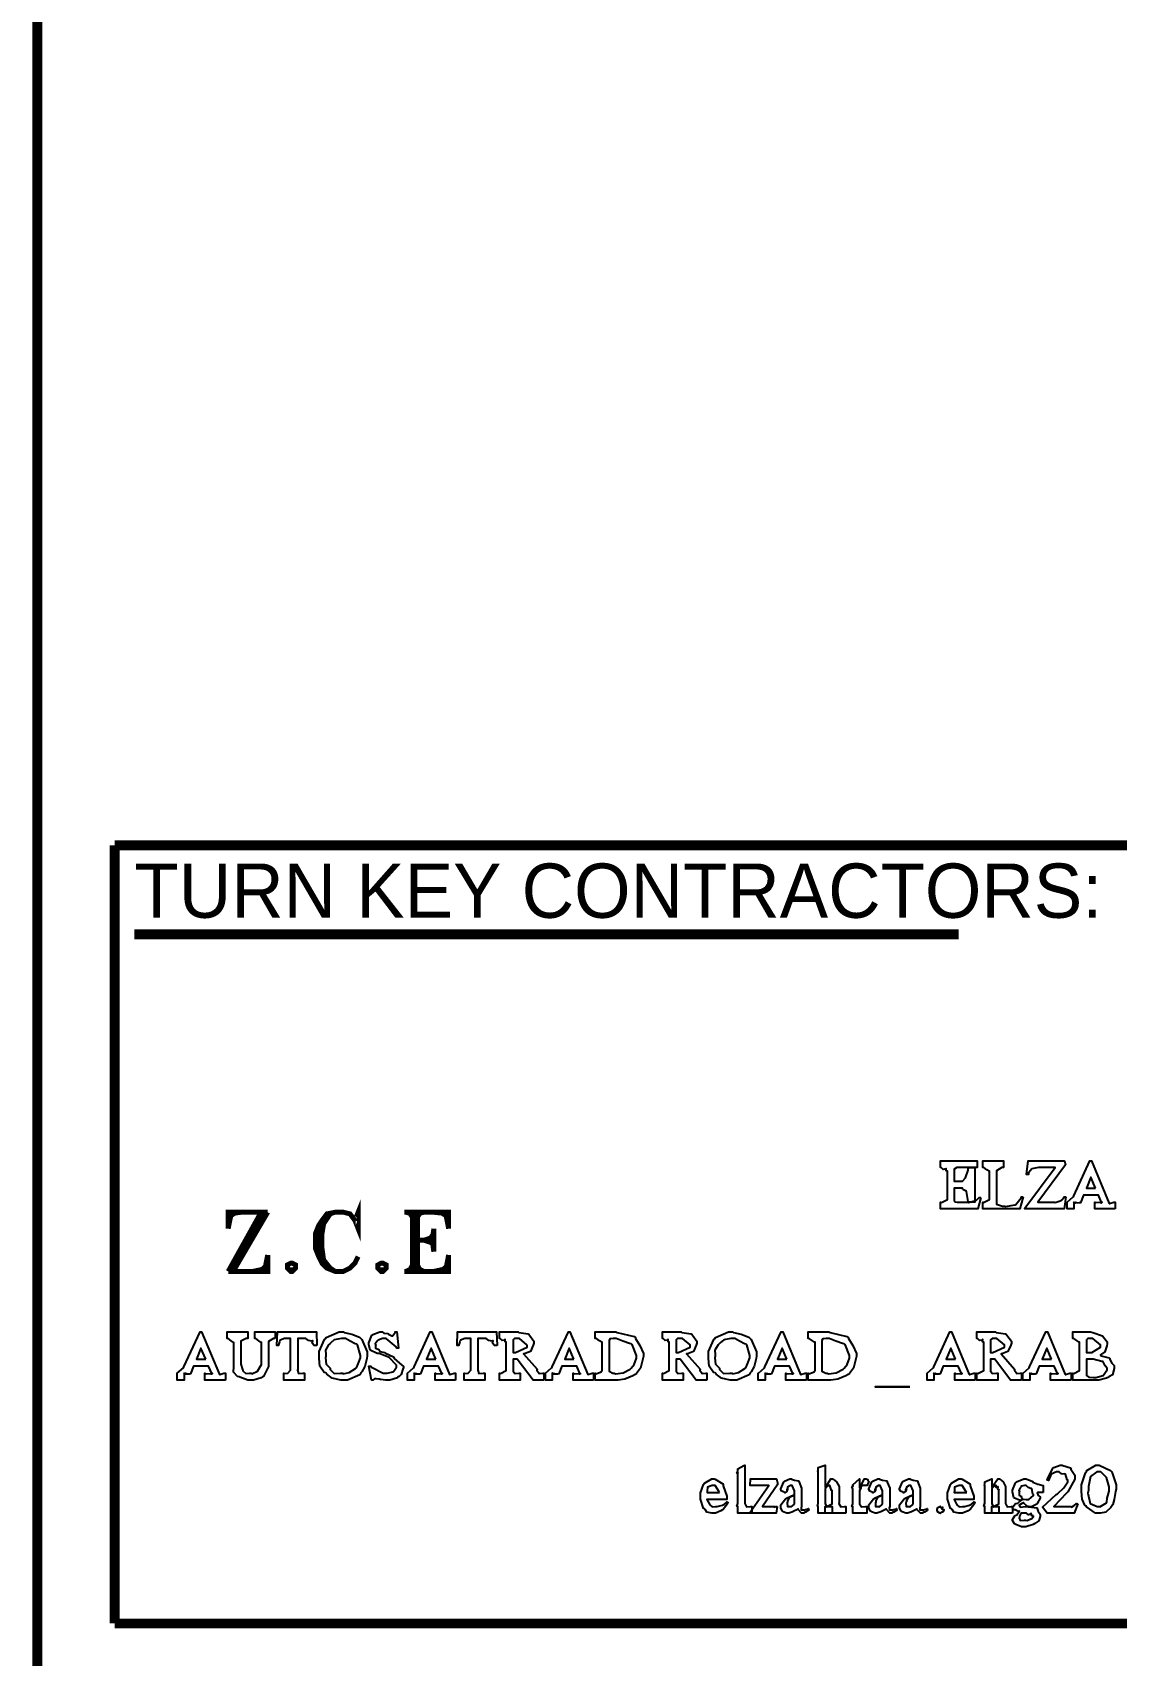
# Model space of a CAD drawing. Extents: x -2.4 to 13.4, y -16 to -5.
# Drawn here: x 11.102 to 12.2, y -14.866 to -13.222 of the extents above; entities that cross this region are included whole.
import ezdxf

# ---------------------------------------------------------------- set-up
doc = ezdxf.new("R2010")
doc.units = 0
doc.header["$MEASUREMENT"] = 0

msp = doc.modelspace()

# ---------------------------------------------------------------- linework, layer by layer
at = {"color": 0}
for points, const_width in [([(11.107, -15.96717), (11.107, -4.98382)], 0.01), ([(11.18535, -14.83387), (11.18535, -14.04551)], 0.01), ([(11.20531, -14.13551), (12.04032, -14.13551)], 0.01), ([(11.42867, -14.42549), (11.43199, -14.4172), (11.43199, -14.43386), (11.42867, -14.42549), (11.42368, -14.41883), (11.417, -14.4172), (11.40865, -14.4172), (11.40035, -14.41883), (11.39536, -14.42549), (11.392, -14.43049), (11.38868, -14.43884), (11.38868, -14.45381), (11.392, -14.46218), (11.39536, -14.46884), (11.40035, -14.47384), (11.40865, -14.47715), (11.417, -14.47715), (11.42368, -14.47384), (11.42867, -14.46884), (11.43199, -14.46218)], 0.005), ([(11.34035, -14.4172), (11.30031, -14.4172), (11.30031, -14.43386)], 0.005), ([(11.33367, -14.4172), (11.30031, -14.47715)], 0.005), ([(11.30367, -14.4172), (11.30031, -14.43386)], 0.005), ([(11.30535, -14.4172), (11.30031, -14.42549)], 0.005), ([(11.30867, -14.4172), (11.30031, -14.42219)], 0.005), ([(11.31366, -14.4172), (11.30031, -14.41883)], 0.005), ([(11.33699, -14.4172), (11.30367, -14.47715)], 0.005), ([(11.34035, -14.4172), (11.30535, -14.47715)], 0.005), ([(11.39699, -14.42549), (11.39536, -14.43049), (11.392, -14.43884), (11.392, -14.45381), (11.39536, -14.46218), (11.39699, -14.46884)], 0.005), ([(11.40865, -14.4172), (11.40367, -14.41883), (11.39699, -14.42887), (11.39536, -14.43884), (11.39536, -14.45381), (11.39699, -14.46548), (11.40367, -14.47384), (11.40865, -14.47715)], 0.005), ([(11.4787, -14.4172), (11.52367, -14.4172), (11.52367, -14.43386)], 0.005), ([(11.48032, -14.4172), (11.487, -14.41883)], 0.005), ([(11.48368, -14.4172), (11.487, -14.42219)], 0.005), ([(11.487, -14.4172), (11.487, -14.47715)], 0.005), ([(11.48868, -14.41883), (11.48868, -14.47384)], 0.005), ([(11.49199, -14.4172), (11.49199, -14.47715)], 0.005), ([(11.49535, -14.4172), (11.49199, -14.42219)], 0.005), ([(11.49865, -14.4172), (11.49199, -14.41883)], 0.005), ([(11.50864, -14.4172), (11.52367, -14.41883)], 0.005), ([(11.51532, -14.4172), (11.52367, -14.42219)], 0.005), ([(11.51868, -14.4172), (11.52367, -14.42549)], 0.005), ([(11.52036, -14.4172), (11.52367, -14.43386)], 0.005), ([(11.50864, -14.44216), (11.49865, -14.44552), (11.50864, -14.44883)], 0.005), ([(11.50864, -14.43884), (11.50365, -14.44552), (11.50864, -14.45051)], 0.005), ([(11.50864, -14.43386), (11.50702, -14.44552), (11.50864, -14.45719)], 0.005), ([(11.50864, -14.43386), (11.50864, -14.45719)], 0.005), ([(11.49199, -14.44552), (11.50864, -14.44552)], 0.005), ([(11.30031, -14.47715), (11.34035, -14.47715), (11.34035, -14.46049)], 0.005), ([(11.32532, -14.47715), (11.34035, -14.47384)], 0.005), ([(11.33199, -14.47715), (11.34035, -14.47054)], 0.005), ([(11.33367, -14.47715), (11.34035, -14.46884)], 0.005), ([(11.33699, -14.47715), (11.34035, -14.46049)], 0.005), ([(11.4787, -14.47715), (11.52367, -14.47715), (11.52367, -14.46049)], 0.005), ([(11.487, -14.47384), (11.48032, -14.47715)], 0.005), ([(11.487, -14.47054), (11.48368, -14.47715)], 0.005), ([(11.49199, -14.47054), (11.49535, -14.47715)], 0.005), ([(11.49199, -14.47384), (11.49865, -14.47715)], 0.005), ([(11.50864, -14.47715), (11.52367, -14.47384)], 0.005), ([(11.51532, -14.47715), (11.52367, -14.47054)], 0.005), ([(11.51868, -14.47715), (11.52367, -14.46884)], 0.005), ([(11.52036, -14.47715), (11.52367, -14.46049)], 0.005), ([(13.30367, -14.83387), (11.18535, -14.83387)], 0.01)]:
    msp.add_lwpolyline(points, dxfattribs=dict(at, const_width=const_width))
for points, const_width in [([(13.30367, -14.04551), (11.18535, -14.04551), (13.30367, -14.04551), (11.18535, -14.04551), (13.30367, -14.04551)], 0.01), ([(11.36368, -14.46884), (11.36031, -14.47054), (11.36031, -14.47384), (11.36368, -14.47715), (11.36536, -14.47715), (11.36867, -14.47384), (11.36867, -14.47054), (11.36536, -14.46884), (11.36368, -14.46884)], 0.005), ([(11.36368, -14.47054), (11.36368, -14.47384), (11.36536, -14.47384), (11.36536, -14.47054), (11.36368, -14.47054)], 0.005), ([(11.45531, -14.46884), (11.452, -14.47054), (11.452, -14.47384), (11.45531, -14.47715), (11.45699, -14.47715), (11.46036, -14.47384), (11.46036, -14.47054), (11.45699, -14.46884), (11.45531, -14.46884)], 0.005), ([(11.45531, -14.47054), (11.45531, -14.47384), (11.45699, -14.47384), (11.45699, -14.47054), (11.45531, -14.47054)], 0.005)]:
    msp.add_lwpolyline(points, close=True, dxfattribs=dict(at, const_width=const_width))
for points in [[(12.063, -14.40212), (12.05975, -14.41384), (12.02199, -14.41384), (12.02199, -14.4069), (12.02296, -14.40738), (12.02893, -14.40423), (12.02893, -14.4032), (12.02893, -14.37543), (12.02877, -14.37554), (12.02768, -14.3752), (12.02785, -14.37293), (12.02763, -14.37281), (12.02725, -14.37331), (12.0247, -14.3738), (12.02264, -14.37195), (12.02199, -14.37195), (12.02199, -14.36501), (12.0591, -14.36501), (12.0591, -14.37195), (12.05779, -14.37195), (12.05703, -14.37195), (12.05529, -14.37195), (12.05475, -14.37195), (12.05406, -14.37195), (12.05079, -14.37195), (12.04977, -14.37195), (12.03957, -14.37195), (12.03864, -14.37195), (12.03588, -14.37358), (12.03588, -14.37412), (12.03588, -14.38584), (12.04413, -14.38584), (12.04439, -14.38584), (12.04743, -14.38237), (12.04999, -14.37455), (12.04999, -14.37195), (12.05693, -14.37195), (12.05693, -14.4069), (12.04999, -14.4069), (12.04993, -14.40625), (12.04835, -14.39626), (12.04803, -14.39561), (12.04717, -14.3955), (12.04472, -14.39404), (12.04424, -14.39279), (12.04413, -14.39279), (12.03588, -14.39279), (12.03588, -14.40494), (12.03588, -14.40537), (12.03675, -14.40656), (12.03696, -14.40668), (12.03696, -14.40668), (12.03875, -14.4069), (12.03935, -14.4069), (12.04977, -14.4069), (12.05042, -14.40744), (12.0566, -14.40559), (12.05714, -14.40537), (12.05714, -14.40537), (12.05856, -14.40494), (12.06084, -14.40244), (12.06106, -14.40212), (12.063, -14.40212)], [(12.10575, -14.40169), (12.1025, -14.41384), (12.06474, -14.41384), (12.06474, -14.4069), (12.06571, -14.40738), (12.07168, -14.40423), (12.07168, -14.4032), (12.07168, -14.37543), (12.07131, -14.37559), (12.06903, -14.37412), (12.06577, -14.37195), (12.06474, -14.37195), (12.06474, -14.36501), (12.08579, -14.36501), (12.08579, -14.37195), (12.084, -14.37195), (12.07863, -14.3752), (12.07863, -14.37629), (12.07863, -14.40841), (12.07863, -14.40906), (12.08497, -14.41101), (12.0871, -14.41101), (12.0877, -14.41123), (12.09761, -14.40955), (12.09816, -14.40927), (12.09827, -14.40933), (12.10359, -14.40261), (12.10402, -14.40169), (12.10575, -14.40169)], [(12.14895, -14.40147), (12.14721, -14.41384), (12.10749, -14.41384), (12.10749, -14.41297), (12.13809, -14.37195), (12.12225, -14.37195), (12.12127, -14.37195), (12.11465, -14.37336), (12.11422, -14.37369), (12.11352, -14.37455), (12.11129, -14.37727), (12.11118, -14.37847), (12.11118, -14.3789), (12.10922, -14.3789), (12.11075, -14.36501), (12.14764, -14.36501), (12.14872, -14.36913), (12.12072, -14.4069), (12.13745, -14.4069), (12.13804, -14.40744), (12.14417, -14.40543), (12.1446, -14.40516), (12.1446, -14.40516), (12.14499, -14.40477), (12.14721, -14.4019), (12.14742, -14.40147), (12.14895, -14.40147)], [(12.19907, -14.41384), (12.17824, -14.41384), (12.17824, -14.4069), (12.17949, -14.40744), (12.18584, -14.40711), (12.18584, -14.40711), (12.18556, -14.40733), (12.1847, -14.40804), (12.18518, -14.40733), (12.18518, -14.40733), (12.18193, -14.39995), (12.16674, -14.39995), (12.1637, -14.40754), (12.1625, -14.40781), (12.15888, -14.40808), (12.15914, -14.40711), (12.15914, -14.40711), (12.15877, -14.40733), (12.15752, -14.40776), (12.15724, -14.4069), (12.15718, -14.4069), (12.15718, -14.41384), (12.15024, -14.41384), (12.15024, -14.4069), (12.15035, -14.40699), (12.15649, -14.40163), (12.15697, -14.40059), (12.17346, -14.36501), (12.17499, -14.36501), (12.193, -14.40819), (12.19327, -14.40841), (12.19761, -14.4069), (12.19907, -14.4069), (12.19907, -14.41384)], [(12.17911, -14.39279), (12.17434, -14.38149), (12.16978, -14.39279), (12.17911, -14.39279)], [(11.29749, -14.58718), (11.27665, -14.58718), (11.27665, -14.58023), (11.2779, -14.58077), (11.28425, -14.58045), (11.28425, -14.58045), (11.28397, -14.58066), (11.28311, -14.58137), (11.2836, -14.58066), (11.2836, -14.58066), (11.28035, -14.57329), (11.26515, -14.57329), (11.26211, -14.58088), (11.26092, -14.58115), (11.25728, -14.58143), (11.25756, -14.58045), (11.25756, -14.58045), (11.25718, -14.58066), (11.25593, -14.58109), (11.25566, -14.58023), (11.2556, -14.58023), (11.2556, -14.58718), (11.24865, -14.58718), (11.24865, -14.58023), (11.24877, -14.58034), (11.25491, -14.57497), (11.25539, -14.57394), (11.27188, -14.53834), (11.27341, -14.53834), (11.2914, -14.58154), (11.29168, -14.58174), (11.29603, -14.58023), (11.29749, -14.58023), (11.29749, -14.58718)], [(11.348, -14.54529), (11.34621, -14.54529), (11.34106, -14.54822), (11.34106, -14.5492), (11.34106, -14.5722), (11.341, -14.57361), (11.33617, -14.58348), (11.3352, -14.58413), (11.33367, -14.5849), (11.32586, -14.58718), (11.32325, -14.58718), (11.32028, -14.58718), (11.31203, -14.58447), (11.31132, -14.58393), (11.30975, -14.58359), (11.30585, -14.57926), (11.30611, -14.57345), (11.30611, -14.57155), (11.30611, -14.5492), (11.30563, -14.5493), (11.30346, -14.54752), (11.3002, -14.54529), (11.29917, -14.54529), (11.29917, -14.53834), (11.32022, -14.53834), (11.32022, -14.54529), (11.31843, -14.54529), (11.31306, -14.54773), (11.31306, -14.54855), (11.31306, -14.56938), (11.31306, -14.57127), (11.31468, -14.57654), (11.31502, -14.57698), (11.31517, -14.57801), (11.3181, -14.58066), (11.32196, -14.58023), (11.32325, -14.58023), (11.32418, -14.58077), (11.3301, -14.57833), (11.33411, -14.57144), (11.33411, -14.56916), (11.33411, -14.54898), (11.33367, -14.54915), (11.33145, -14.54752), (11.3282, -14.54529), (11.32717, -14.54529), (11.32717, -14.53834), (11.348, -14.53834), (11.348, -14.54529)], [(11.39004, -14.55223), (11.38809, -14.55223), (11.38739, -14.55218), (11.38543, -14.5498), (11.38603, -14.54736), (11.38592, -14.54724), (11.38515, -14.54768), (11.38179, -14.5473), (11.37903, -14.54529), (11.37811, -14.54529), (11.37072, -14.54529), (11.37072, -14.57633), (11.3704, -14.57713), (11.37154, -14.58061), (11.3761, -14.58023), (11.37767, -14.58023), (11.37767, -14.58718), (11.35663, -14.58718), (11.35663, -14.58023), (11.35711, -14.58072), (11.3609, -14.58012), (11.36357, -14.57725), (11.36357, -14.57633), (11.36357, -14.54529), (11.35902, -14.54529), (11.35743, -14.54529), (11.35299, -14.54693), (11.35272, -14.54724), (11.35234, -14.54838), (11.35131, -14.55154), (11.3512, -14.55223), (11.34968, -14.55223), (11.35011, -14.53834), (11.38961, -14.53834), (11.39004, -14.55223)], [(11.44127, -14.56265), (11.44067, -14.56526), (11.43871, -14.57351), (11.43584, -14.57881), (11.43475, -14.58001), (11.43356, -14.5818), (11.42124, -14.58718), (11.41717, -14.58718), (11.41429, -14.58718), (11.40572, -14.58538), (11.40029, -14.5812), (11.39916, -14.58001), (11.39747, -14.57941), (11.39325, -14.57306), (11.39243, -14.56526), (11.39243, -14.56265), (11.39243, -14.55826), (11.39802, -14.54616), (11.39916, -14.54508), (11.3997, -14.544), (11.41261, -14.53834), (11.41696, -14.53834), (11.41788, -14.53894), (11.42553, -14.5409), (11.43345, -14.54394), (11.43453, -14.54508), (11.43561, -14.54622), (11.44127, -14.55852), (11.44127, -14.56265)], [(11.47788, -14.57459), (11.47734, -14.57633), (11.47566, -14.58159), (11.47349, -14.58359), (11.47267, -14.58413), (11.47175, -14.5849), (11.46393, -14.58718), (11.46139, -14.58718), (11.45965, -14.58718), (11.4551, -14.58663), (11.45445, -14.58652), (11.45314, -14.58647), (11.45021, -14.58587), (11.44924, -14.58587), (11.44864, -14.58593), (11.44711, -14.58695), (11.44707, -14.58718), (11.44534, -14.58718), (11.44295, -14.57306), (11.44468, -14.57306), (11.44538, -14.57426), (11.45738, -14.58023), (11.46139, -14.58023), (11.46139, -14.58029), (11.4672, -14.57877), (11.46768, -14.57849), (11.46768, -14.57849), (11.46871, -14.57725), (11.47093, -14.57411), (11.47093, -14.57306), (11.47088, -14.57215), (11.46334, -14.56438), (11.46182, -14.56373), (11.45336, -14.56026), (11.45118, -14.56048), (11.44424, -14.5569), (11.44295, -14.55126), (11.44295, -14.54941), (11.44295, -14.54941), (11.44597, -14.54187), (11.44663, -14.54138), (11.4469, -14.54122), (11.45402, -14.53834), (11.45639, -14.53834), (11.45639, -14.53834), (11.45786, -14.5397), (11.46214, -14.53998), (11.4627, -14.5403), (11.4627, -14.54084), (11.46611, -14.54226), (11.46725, -14.54226), (11.46725, -14.54226), (11.46735, -14.54166), (11.46953, -14.539), (11.46964, -14.53834), (11.47115, -14.53834), (11.47289, -14.55484), (11.47115, -14.55484), (11.47039, -14.55359), (11.46052, -14.54529), (11.45727, -14.54529), (11.45672, -14.54529), (11.45238, -14.5467), (11.45206, -14.54702), (11.45129, -14.54784), (11.44924, -14.5504), (11.44989, -14.55109), (11.44989, -14.55137), (11.4495, -14.55208), (11.44972, -14.5549), (11.45238, -14.55593), (11.45292, -14.55636), (11.45286, -14.55636), (11.45417, -14.55815), (11.45878, -14.5594), (11.45965, -14.55983), (11.46791, -14.56373), (11.4686, -14.56531), (11.47397, -14.57004), (11.47788, -14.57345), (11.47788, -14.57459)], [(11.53067, -14.58718), (11.50984, -14.58718), (11.50984, -14.58023), (11.51109, -14.58077), (11.51743, -14.58045), (11.51743, -14.58045), (11.51715, -14.58066), (11.51629, -14.58137), (11.51678, -14.58066), (11.51678, -14.58066), (11.51353, -14.57329), (11.49834, -14.57329), (11.49529, -14.58088), (11.4941, -14.58115), (11.49047, -14.58143), (11.49074, -14.58045), (11.49074, -14.58045), (11.49036, -14.58066), (11.48911, -14.58109), (11.48884, -14.58023), (11.48878, -14.58023), (11.48878, -14.58718), (11.48184, -14.58718), (11.48184, -14.58023), (11.48195, -14.58034), (11.48809, -14.57497), (11.48857, -14.57394), (11.50506, -14.53834), (11.50659, -14.53834), (11.5246, -14.58154), (11.52486, -14.58174), (11.52921, -14.58023), (11.53067, -14.58023), (11.53067, -14.58718)], [(11.57271, -14.55223), (11.57077, -14.55223), (11.57006, -14.55218), (11.5681, -14.5498), (11.5687, -14.54736), (11.5686, -14.54724), (11.56784, -14.54768), (11.56447, -14.5473), (11.5617, -14.54529), (11.56078, -14.54529), (11.5534, -14.54529), (11.5534, -14.57633), (11.55307, -14.57713), (11.55421, -14.58061), (11.55877, -14.58023), (11.56035, -14.58023), (11.56035, -14.58718), (11.53929, -14.58718), (11.53929, -14.58023), (11.53978, -14.58072), (11.54359, -14.58012), (11.54624, -14.57725), (11.54624, -14.57633), (11.54624, -14.54529), (11.54168, -14.54529), (11.54011, -14.54529), (11.53565, -14.54693), (11.53539, -14.54724), (11.53502, -14.54838), (11.53397, -14.55154), (11.53388, -14.55223), (11.53235, -14.55223), (11.53278, -14.53834), (11.57228, -14.53834), (11.57271, -14.55223)], [(11.62024, -14.58718), (11.60917, -14.58718), (11.59311, -14.56612), (11.58899, -14.56612), (11.58899, -14.57719), (11.58899, -14.57806), (11.59078, -14.58072), (11.59479, -14.58023), (11.59615, -14.58023), (11.59615, -14.58718), (11.5751, -14.58718), (11.5751, -14.58023), (11.57609, -14.58072), (11.58204, -14.57758), (11.58204, -14.57654), (11.58204, -14.54876), (11.58189, -14.54887), (11.58079, -14.54855), (11.58096, -14.54627), (11.58075, -14.54616), (11.58036, -14.54665), (11.57782, -14.54713), (11.57575, -14.54529), (11.5751, -14.54529), (11.5751, -14.53834), (11.59399, -14.53834), (11.59468, -14.53894), (11.60413, -14.5403), (11.60484, -14.54073), (11.60554, -14.54161), (11.61004, -14.54779), (11.61004, -14.54984), (11.60945, -14.55202), (11.60652, -14.5582), (11.60136, -14.56037), (11.59963, -14.5607), (11.61329, -14.57633), (11.61309, -14.57725), (11.61542, -14.58061), (11.61899, -14.58023), (11.62024, -14.58023), (11.62024, -14.58718)], [(11.67059, -14.58718), (11.64975, -14.58718), (11.64975, -14.58023), (11.651, -14.58077), (11.65735, -14.58045), (11.65735, -14.58045), (11.65709, -14.58066), (11.65621, -14.58137), (11.6567, -14.58066), (11.6567, -14.58066), (11.65345, -14.57329), (11.63825, -14.57329), (11.63521, -14.58088), (11.63402, -14.58115), (11.63039, -14.58143), (11.63066, -14.58045), (11.63066, -14.58045), (11.63028, -14.58066), (11.62903, -14.58109), (11.62877, -14.58023), (11.62871, -14.58023), (11.62871, -14.58718), (11.62177, -14.58718), (11.62177, -14.58023), (11.62186, -14.58034), (11.628, -14.57497), (11.62849, -14.57394), (11.64499, -14.53834), (11.6465, -14.53834), (11.66452, -14.58154), (11.66478, -14.58174), (11.66913, -14.58023), (11.67059, -14.58023), (11.67059, -14.58718)], [(11.7211, -14.56287), (11.7205, -14.5658), (11.71806, -14.57502), (11.71404, -14.58045), (11.71264, -14.58154), (11.71031, -14.58294), (11.70232, -14.58647), (11.69538, -14.58718), (11.6931, -14.58718), (11.67227, -14.58718), (11.67227, -14.58023), (11.67292, -14.58077), (11.67764, -14.57931), (11.67792, -14.57915), (11.67792, -14.57915), (11.67921, -14.57719), (11.67921, -14.57654), (11.67921, -14.54876), (11.67884, -14.54893), (11.67656, -14.54747), (11.67331, -14.54529), (11.67227, -14.54529), (11.67227, -14.53834), (11.6931, -14.53834), (11.69452, -14.53894), (11.71154, -14.54301), (11.71285, -14.544), (11.71313, -14.54519), (11.7174, -14.55213), (11.7211, -14.56016), (11.7211, -14.56287)], [(11.78539, -14.58718), (11.77432, -14.58718), (11.75827, -14.56612), (11.75414, -14.56612), (11.75414, -14.57719), (11.75414, -14.57806), (11.75593, -14.58072), (11.75995, -14.58023), (11.76131, -14.58023), (11.76131, -14.58718), (11.74025, -14.58718), (11.74025, -14.58023), (11.74122, -14.58072), (11.7472, -14.57758), (11.7472, -14.57654), (11.7472, -14.54876), (11.74703, -14.54887), (11.74595, -14.54855), (11.74611, -14.54627), (11.74589, -14.54616), (11.74552, -14.54665), (11.74296, -14.54713), (11.7409, -14.54529), (11.74025, -14.54529), (11.74025, -14.53834), (11.75913, -14.53834), (11.75984, -14.53894), (11.76928, -14.5403), (11.76999, -14.54073), (11.77068, -14.54161), (11.7752, -14.54779), (11.7752, -14.54984), (11.7746, -14.55202), (11.77167, -14.5582), (11.76652, -14.56037), (11.76478, -14.5607), (11.77845, -14.57633), (11.77822, -14.57725), (11.78056, -14.58061), (11.78414, -14.58023), (11.78539, -14.58023), (11.78539, -14.58718)], [(11.83574, -14.56265), (11.83514, -14.56526), (11.83318, -14.57351), (11.83031, -14.57881), (11.82922, -14.58001), (11.82803, -14.5818), (11.81571, -14.58718), (11.81166, -14.58718), (11.80877, -14.58718), (11.8002, -14.58538), (11.79478, -14.5812), (11.79364, -14.58001), (11.79196, -14.57941), (11.78772, -14.57306), (11.78691, -14.56526), (11.78691, -14.56265), (11.78691, -14.55826), (11.7925, -14.54616), (11.79364, -14.54508), (11.79418, -14.544), (11.80709, -14.53834), (11.81143, -14.53834), (11.81235, -14.53894), (11.82, -14.5409), (11.82792, -14.54394), (11.82902, -14.54508), (11.8301, -14.54622), (11.83574, -14.55852), (11.83574, -14.56265)], [(11.88625, -14.58718), (11.86542, -14.58718), (11.86542, -14.58023), (11.86665, -14.58077), (11.873, -14.58045), (11.873, -14.58045), (11.87274, -14.58066), (11.87186, -14.58137), (11.87236, -14.58066), (11.87236, -14.58066), (11.8691, -14.57329), (11.8539, -14.57329), (11.85088, -14.58088), (11.84968, -14.58115), (11.84604, -14.58143), (11.84632, -14.58045), (11.84632, -14.58045), (11.84593, -14.58066), (11.84468, -14.58109), (11.84442, -14.58023), (11.84436, -14.58023), (11.84436, -14.58718), (11.83742, -14.58718), (11.83742, -14.58023), (11.83753, -14.58034), (11.84366, -14.57497), (11.84414, -14.57394), (11.86064, -14.53834), (11.86216, -14.53834), (11.88017, -14.58154), (11.88045, -14.58174), (11.88478, -14.58023), (11.88625, -14.58023), (11.88625, -14.58718)], [(11.93675, -14.56287), (11.93615, -14.5658), (11.93372, -14.57502), (11.92971, -14.58045), (11.92829, -14.58154), (11.92596, -14.58294), (11.91799, -14.58647), (11.91104, -14.58718), (11.90877, -14.58718), (11.88793, -14.58718), (11.88793, -14.58023), (11.88859, -14.58077), (11.89329, -14.57931), (11.89357, -14.57915), (11.89357, -14.57915), (11.89488, -14.57719), (11.89488, -14.57654), (11.89488, -14.54876), (11.89449, -14.54893), (11.89221, -14.54747), (11.88896, -14.54529), (11.88793, -14.54529), (11.88793, -14.53834), (11.90877, -14.53834), (11.91017, -14.53894), (11.92721, -14.54301), (11.92852, -14.544), (11.92878, -14.54519), (11.93307, -14.55213), (11.93675, -14.56016), (11.93675, -14.56287)], [(12.0572, -14.58718), (12.03636, -14.58718), (12.03636, -14.58023), (12.03761, -14.58077), (12.04396, -14.58045), (12.04396, -14.58045), (12.0437, -14.58066), (12.04282, -14.58137), (12.04331, -14.58066), (12.04331, -14.58066), (12.04006, -14.57329), (12.02486, -14.57329), (12.02182, -14.58088), (12.02063, -14.58115), (12.017, -14.58143), (12.01727, -14.58045), (12.01727, -14.58045), (12.01689, -14.58066), (12.01564, -14.58109), (12.01536, -14.58023), (12.01532, -14.58023), (12.01532, -14.58718), (12.00838, -14.58718), (12.00838, -14.58023), (12.00847, -14.58034), (12.01461, -14.57497), (12.0151, -14.57394), (12.03159, -14.53834), (12.03311, -14.53834), (12.05113, -14.58154), (12.05139, -14.58174), (12.05574, -14.58023), (12.0572, -14.58023), (12.0572, -14.58718)], [(12.10402, -14.58718), (12.09295, -14.58718), (12.07689, -14.56612), (12.07277, -14.56612), (12.07277, -14.57719), (12.07277, -14.57806), (12.07456, -14.58072), (12.07857, -14.58023), (12.07993, -14.58023), (12.07993, -14.58718), (12.05888, -14.58718), (12.05888, -14.58023), (12.05986, -14.58072), (12.06582, -14.57758), (12.06582, -14.57654), (12.06582, -14.54876), (12.06567, -14.54887), (12.06457, -14.54855), (12.06474, -14.54627), (12.06453, -14.54616), (12.06414, -14.54665), (12.0616, -14.54713), (12.05953, -14.54529), (12.05888, -14.54529), (12.05888, -14.53834), (12.07777, -14.53834), (12.07846, -14.53894), (12.08791, -14.5403), (12.08861, -14.54073), (12.08932, -14.54161), (12.09382, -14.54779), (12.09382, -14.54984), (12.09322, -14.55202), (12.09029, -14.5582), (12.08514, -14.56037), (12.0834, -14.5607), (12.09707, -14.57633), (12.09686, -14.57725), (12.0992, -14.58061), (12.10277, -14.58023), (12.10402, -14.58023), (12.10402, -14.58718)], [(12.15436, -14.58718), (12.13353, -14.58718), (12.13353, -14.58023), (12.13478, -14.58077), (12.14113, -14.58045), (12.14113, -14.58045), (12.14086, -14.58066), (12.13999, -14.58137), (12.14047, -14.58066), (12.14047, -14.58066), (12.13722, -14.57329), (12.12203, -14.57329), (12.11899, -14.58088), (12.11779, -14.58115), (12.11417, -14.58143), (12.11443, -14.58045), (12.11443, -14.58045), (12.11406, -14.58066), (12.11281, -14.58109), (12.11254, -14.58023), (12.11249, -14.58023), (12.11249, -14.58718), (12.10554, -14.58718), (12.10554, -14.58023), (12.10564, -14.58034), (12.11178, -14.57497), (12.11227, -14.57394), (12.12877, -14.53834), (12.13028, -14.53834), (12.14829, -14.58154), (12.14856, -14.58174), (12.1529, -14.58023), (12.15436, -14.58023), (12.15436, -14.58718)], [(12.19793, -14.57351), (12.19788, -14.57556), (12.19631, -14.5818), (12.19267, -14.58398), (12.19164, -14.58456), (12.19017, -14.58522), (12.18231, -14.58718), (12.17971, -14.58718), (12.15604, -14.58718), (12.15604, -14.58023), (12.15703, -14.58072), (12.16299, -14.57758), (12.16299, -14.57654), (12.16299, -14.54876), (12.16261, -14.54893), (12.16034, -14.54747), (12.15709, -14.54529), (12.15604, -14.54529), (12.15604, -14.53834), (12.17406, -14.53834), (12.1765, -14.53894), (12.18621, -14.54226), (12.19099, -14.54844), (12.19099, -14.55049), (12.19039, -14.55256), (12.18834, -14.55869), (12.18518, -14.56113), (12.18404, -14.56156), (12.18492, -14.56265), (12.19289, -14.56472), (12.1936, -14.56526), (12.19349, -14.5664), (12.1956, -14.57004), (12.19793, -14.57263), (12.19793, -14.57351)], [(11.27752, -14.56612), (11.27275, -14.55484), (11.2682, -14.56612), (11.27752, -14.56612)], [(11.43432, -14.56287), (11.43427, -14.5625), (11.43122, -14.55148), (11.43063, -14.55072), (11.429, -14.55049), (11.42379, -14.54773), (11.41913, -14.54529), (11.4176, -14.54529), (11.41517, -14.54529), (11.40784, -14.54654), (11.40425, -14.54941), (11.4035, -14.55029), (11.40209, -14.55163), (11.399, -14.55695), (11.39938, -14.56136), (11.39938, -14.56287), (11.39884, -14.56472), (11.39954, -14.57106), (11.40296, -14.57443), (11.40371, -14.57525), (11.40356, -14.57638), (11.40768, -14.58045), (11.41413, -14.58023), (11.41631, -14.58023), (11.41696, -14.58077), (11.42292, -14.57974), (11.42932, -14.57568), (11.4302, -14.5748), (11.4302, -14.5748), (11.43199, -14.57084), (11.43432, -14.56483), (11.43432, -14.56287)], [(11.51071, -14.56612), (11.50593, -14.55484), (11.50138, -14.56612), (11.51071, -14.56612)], [(11.6031, -14.55223), (11.60304, -14.55163), (11.59539, -14.54529), (11.59291, -14.54529), (11.59231, -14.54529), (11.59095, -14.54529), (11.59052, -14.54529), (11.59013, -14.54534), (11.58899, -14.54659), (11.58899, -14.54702), (11.58899, -14.55918), (11.59132, -14.55918), (11.6031, -14.55397), (11.6031, -14.55223)], [(11.65063, -14.56612), (11.64585, -14.55484), (11.64129, -14.56612), (11.65063, -14.56612)], [(11.71415, -14.56287), (11.7141, -14.56244), (11.7096, -14.55126), (11.70872, -14.55049), (11.70699, -14.55034), (11.70021, -14.54768), (11.69354, -14.54529), (11.69136, -14.54529), (11.69039, -14.54529), (11.68757, -14.54545), (11.68746, -14.54551), (11.68714, -14.54556), (11.68615, -14.54713), (11.68615, -14.54768), (11.68615, -14.57741), (11.68615, -14.57812), (11.69007, -14.58023), (11.69136, -14.58023), (11.69278, -14.58077), (11.70064, -14.57986), (11.7077, -14.57605), (11.70872, -14.57525), (11.70872, -14.57525), (11.71166, -14.57133), (11.71415, -14.56498), (11.71415, -14.56287)], [(11.76825, -14.55223), (11.7682, -14.55163), (11.76054, -14.54529), (11.75804, -14.54529), (11.75745, -14.54529), (11.7561, -14.54529), (11.75566, -14.54529), (11.75528, -14.54534), (11.75414, -14.54659), (11.75414, -14.54702), (11.75414, -14.55918), (11.75647, -14.55918), (11.76825, -14.55397), (11.76825, -14.55223)], [(11.82879, -14.56287), (11.82874, -14.5625), (11.8257, -14.55148), (11.8251, -14.55072), (11.82347, -14.55049), (11.81827, -14.54773), (11.8136, -14.54529), (11.81209, -14.54529), (11.80964, -14.54529), (11.80232, -14.54654), (11.79874, -14.54941), (11.79797, -14.55029), (11.79657, -14.55163), (11.79347, -14.55695), (11.79385, -14.56136), (11.79385, -14.56287), (11.79331, -14.56472), (11.79402, -14.57106), (11.79743, -14.57443), (11.7982, -14.57525), (11.79803, -14.57638), (11.80215, -14.58045), (11.80861, -14.58023), (11.81078, -14.58023), (11.81143, -14.58077), (11.81741, -14.57974), (11.82381, -14.57568), (11.82467, -14.5748), (11.82467, -14.5748), (11.82646, -14.57084), (11.82879, -14.56483), (11.82879, -14.56287)], [(11.86628, -14.56612), (11.8615, -14.55484), (11.85695, -14.56612), (11.86628, -14.56612)], [(11.92981, -14.56287), (11.92975, -14.56244), (11.92525, -14.55126), (11.92439, -14.55049), (11.92265, -14.55034), (11.91586, -14.54768), (11.9092, -14.54529), (11.90703, -14.54529), (11.90604, -14.54529), (11.90322, -14.54545), (11.90311, -14.54551), (11.90279, -14.54556), (11.90182, -14.54713), (11.90182, -14.54768), (11.90182, -14.57741), (11.90182, -14.57812), (11.90572, -14.58023), (11.90703, -14.58023), (11.90843, -14.58077), (11.91631, -14.57986), (11.92335, -14.57605), (11.92439, -14.57525), (11.92439, -14.57525), (11.92732, -14.57133), (11.92981, -14.56498), (11.92981, -14.56287)], [(12.03724, -14.56612), (12.03246, -14.55484), (12.0279, -14.56612), (12.03724, -14.56612)], [(12.08688, -14.55223), (12.08682, -14.55163), (12.07917, -14.54529), (12.07668, -14.54529), (12.07609, -14.54529), (12.07472, -14.54529), (12.07429, -14.54529), (12.0739, -14.54534), (12.07277, -14.54659), (12.07277, -14.54702), (12.07277, -14.55918), (12.0751, -14.55918), (12.08688, -14.55397), (12.08688, -14.55223)], [(12.13441, -14.56612), (12.12963, -14.55484), (12.12507, -14.56612), (12.13441, -14.56612)], [(12.18404, -14.55223), (12.18399, -14.55163), (12.17618, -14.54529), (12.17363, -14.54529), (12.17303, -14.54529), (12.17167, -14.54529), (12.17124, -14.54529), (12.17092, -14.54534), (12.16993, -14.54659), (12.16993, -14.54702), (12.16993, -14.55918), (12.17406, -14.55918), (12.17536, -14.55918), (12.18404, -14.55397), (12.18404, -14.55223)], [(12.19099, -14.57525), (12.19071, -14.5753), (12.18888, -14.57274), (12.18697, -14.56868), (12.18621, -14.5683), (12.18529, -14.56836), (12.17667, -14.56612), (12.17385, -14.56612), (12.16993, -14.56612), (12.16993, -14.58197), (12.16993, -14.58256), (12.17243, -14.58425), (12.17297, -14.58436), (12.17297, -14.58436), (12.17672, -14.58456), (12.17797, -14.58456), (12.17943, -14.58479), (12.1867, -14.58256), (12.19099, -14.57704), (12.19099, -14.57525)], [(11.99106, -14.59412), (11.9559, -14.59412), (11.99106, -14.59412)], [(11.83075, -14.72216), (11.81664, -14.72216), (11.81664, -14.71522), (11.81653, -14.71527), (11.81571, -14.71511), (11.81664, -14.71223), (11.81664, -14.7113), (11.81664, -14.68136), (11.81653, -14.68147), (11.81571, -14.68158), (11.81664, -14.67979), (11.81664, -14.67919), (11.81664, -14.67919), (11.81664, -14.67854), (11.81664, -14.67854), (11.81664, -14.67723), (11.81664, -14.67723), (11.82277, -14.67376), (11.82359, -14.67333), (11.82359, -14.71109), (11.82359, -14.71218), (11.82538, -14.71554), (11.82939, -14.71522), (11.83075, -14.71522), (11.83075, -14.72216)], [(11.92613, -14.72216), (11.90507, -14.72216), (11.90507, -14.71522), (11.90616, -14.7157), (11.91224, -14.71272), (11.91224, -14.71175), (11.91224, -14.69915), (11.91164, -14.69905), (11.90996, -14.69416), (11.90942, -14.69416), (11.90865, -14.69416), (11.90541, -14.69687), (11.90507, -14.69741), (11.90507, -14.71175), (11.90507, -14.71272), (11.90686, -14.71565), (11.91088, -14.71522), (11.91224, -14.71522), (11.91224, -14.72216), (11.89813, -14.72216), (11.89813, -14.71522), (11.89802, -14.71527), (11.89721, -14.71505), (11.89813, -14.71206), (11.89813, -14.71109), (11.89813, -14.68005), (11.89786, -14.6799), (11.89813, -14.67805), (11.89813, -14.67745), (11.89813, -14.67745), (11.89813, -14.67723), (11.89813, -14.67723), (11.89813, -14.67594), (11.89813, -14.67594), (11.90421, -14.67366), (11.90507, -14.67333), (11.90507, -14.69568), (11.90567, -14.6953), (11.91088, -14.68722), (11.91267, -14.68722), (11.9131, -14.68781), (11.91657, -14.69047), (11.91918, -14.69519), (11.91918, -14.69677), (11.91918, -14.71109), (11.91913, -14.71218), (11.92086, -14.71554), (11.92477, -14.71522), (11.92613, -14.71522), (11.92613, -14.72216)], [(12.16104, -14.71261), (12.15735, -14.72216), (12.13, -14.72216), (12.12545, -14.71608), (12.13934, -14.70327), (12.14047, -14.70247), (12.14693, -14.6965), (12.15106, -14.69047), (12.15106, -14.68852), (12.15046, -14.68836), (12.14867, -14.68261), (12.14824, -14.68223), (12.14764, -14.68266), (12.14454, -14.68229), (12.14227, -14.68027), (12.14152, -14.68027), (12.13967, -14.68027), (12.13418, -14.68249), (12.13207, -14.68749), (12.13153, -14.68895), (12.13022, -14.68852), (12.13039, -14.68755), (12.13586, -14.67658), (12.13674, -14.67594), (12.13679, -14.67588), (12.14309, -14.67333), (12.1452, -14.67333), (12.14596, -14.67393), (12.15367, -14.6762), (12.15431, -14.6768), (12.15404, -14.67768), (12.158, -14.68352), (12.158, -14.68548), (12.15795, -14.68755), (12.15095, -14.70056), (12.14954, -14.70198), (12.13695, -14.71522), (12.15388, -14.71522), (12.15388, -14.71522), (12.15459, -14.71587), (12.15729, -14.71445), (12.15757, -14.71434), (12.15741, -14.7144), (12.15703, -14.71456), (12.15991, -14.71245), (12.16017, -14.71218), (12.16104, -14.71261)], [(12.19995, -14.69763), (12.19935, -14.70019), (12.19799, -14.70811), (12.19647, -14.7132), (12.19582, -14.71434), (12.19474, -14.7163), (12.18963, -14.72118), (12.18415, -14.72216), (12.18236, -14.72216), (12.17906, -14.72216), (12.16988, -14.71581), (12.16913, -14.71456), (12.1681, -14.71408), (12.16549, -14.70788), (12.165, -14.70019), (12.165, -14.69763), (12.165, -14.69325), (12.16896, -14.68115), (12.16978, -14.68005), (12.17021, -14.67897), (12.17949, -14.67333), (12.18259, -14.67333), (12.18356, -14.67393), (12.19435, -14.67891), (12.19517, -14.68005), (12.19577, -14.68115), (12.19995, -14.69351), (12.19995, -14.69763)], [(12.193, -14.69741), (12.19295, -14.69547), (12.19034, -14.68591), (12.18447, -14.68027), (12.18259, -14.68027), (12.18046, -14.68027), (12.17411, -14.68494), (12.17195, -14.69524), (12.17195, -14.69872), (12.1714, -14.70193), (12.17379, -14.71229), (12.18068, -14.71522), (12.18302, -14.71522), (12.18328, -14.71554), (12.19017, -14.71175), (12.19061, -14.71109), (12.19061, -14.71109), (12.19088, -14.70686), (12.193, -14.69975), (12.193, -14.69741)], [(11.80645, -14.71109), (11.80622, -14.71277), (11.80167, -14.71836), (11.80102, -14.7189), (11.7996, -14.71972), (11.79396, -14.72216), (11.79211, -14.72216), (11.79038, -14.72216), (11.78534, -14.72108), (11.78343, -14.71852), (11.78278, -14.71781), (11.78175, -14.71738), (11.77867, -14.70794), (11.77867, -14.7048), (11.77867, -14.70165), (11.78192, -14.69302), (11.78257, -14.6922), (11.78289, -14.69156), (11.79027, -14.68722), (11.79277, -14.68722), (11.7937, -14.68781), (11.80134, -14.69226), (11.80188, -14.6933), (11.80167, -14.69438), (11.80535, -14.7048), (11.80535, -14.70827), (11.78561, -14.70827), (11.78539, -14.70838), (11.78793, -14.71288), (11.78843, -14.71326), (11.78827, -14.71369), (11.79054, -14.71581), (11.79445, -14.71522), (11.79581, -14.71522), (11.79586, -14.71537), (11.80118, -14.71391), (11.80167, -14.71369), (11.80167, -14.71369), (11.80281, -14.71331), (11.80535, -14.71093), (11.80557, -14.71066), (11.80645, -14.71109)], [(11.7982, -14.70111), (11.7976, -14.70051), (11.79364, -14.69416), (11.79234, -14.69416), (11.79071, -14.69416), (11.78599, -14.6959), (11.78571, -14.69991), (11.78561, -14.70111), (11.7982, -14.70111)], [(11.85668, -14.71522), (11.8556, -14.72216), (11.82911, -14.72216), (11.82911, -14.72108), (11.848, -14.69416), (11.84127, -14.69416), (11.84018, -14.69416), (11.83774, -14.69416), (11.83693, -14.69416), (11.83671, -14.69416), (11.83622, -14.69416), (11.83606, -14.69416), (11.82911, -14.69416), (11.82934, -14.68722), (11.85581, -14.68722), (11.85734, -14.69286), (11.84171, -14.71522), (11.84995, -14.71522), (11.84995, -14.71522), (11.85288, -14.71522), (11.85386, -14.71522), (11.8537, -14.71533), (11.85353, -14.71608), (11.85506, -14.71522), (11.8556, -14.71522), (11.85668, -14.71522)], [(11.88859, -14.7189), (11.88831, -14.71934), (11.88597, -14.72086), (11.88575, -14.72108), (11.88489, -14.72123), (11.8831, -14.72216), (11.8825, -14.72216), (11.88131, -14.72216), (11.87784, -14.71836), (11.87772, -14.71761), (11.87703, -14.71824), (11.87279, -14.72058), (11.87231, -14.72086), (11.87127, -14.72108), (11.86818, -14.72199), (11.86785, -14.72216), (11.86775, -14.72216), (11.86639, -14.72216), (11.8627, -14.72069), (11.86232, -14.72043), (11.86178, -14.7202), (11.86015, -14.71695), (11.86015, -14.71587), (11.86015, -14.71369), (11.86482, -14.70773), (11.86579, -14.70719), (11.8659, -14.70691), (11.87328, -14.70361), (11.87404, -14.70327), (11.87404, -14.70111), (11.87404, -14.69937), (11.8716, -14.69416), (11.87078, -14.69416), (11.86986, -14.69416), (11.8671, -14.69579), (11.8671, -14.69633), (11.86682, -14.69677), (11.86617, -14.69823), (11.8671, -14.6972), (11.8671, -14.6972), (11.86682, -14.69763), (11.86617, -14.69905), (11.8671, -14.69829), (11.8671, -14.69829), (11.86677, -14.69883), (11.8659, -14.70051), (11.86602, -14.70002), (11.86602, -14.70002), (11.86563, -14.70045), (11.86422, -14.70154), (11.86374, -14.70068), (11.86363, -14.70068), (11.86346, -14.70084), (11.86118, -14.69991), (11.86102, -14.6998), (11.86102, -14.6998), (11.86015, -14.69801), (11.86015, -14.69741), (11.86015, -14.69741), (11.86318, -14.69026), (11.86384, -14.68983), (11.86406, -14.68977), (11.86927, -14.68722), (11.871, -14.68722), (11.87095, -14.68755), (11.8741, -14.68873), (11.87817, -14.68938), (11.8786, -14.68983), (11.87865, -14.69063), (11.8812, -14.69683), (11.8812, -14.69894), (11.8812, -14.71587), (11.88082, -14.71647), (11.88088, -14.7189), (11.88288, -14.7189), (11.88359, -14.7189), (11.88359, -14.7189), (11.88435, -14.7189), (11.88766, -14.71761), (11.88814, -14.71738), (11.88859, -14.7189)], [(11.94939, -14.69069), (11.9487, -14.6914), (11.94756, -14.69416), (11.94722, -14.69416), (11.94674, -14.69416), (11.9456, -14.69416), (11.94528, -14.69416), (11.94484, -14.69416), (11.94386, -14.69416), (11.94354, -14.69416), (11.9431, -14.69416), (11.94159, -14.69541), (11.94136, -14.69568), (11.94115, -14.69644), (11.94022, -14.69877), (11.94007, -14.69872), (11.94007, -14.69872), (11.94007, -14.71175), (11.94007, -14.71272), (11.94186, -14.71565), (11.94588, -14.71522), (11.94722, -14.71522), (11.94722, -14.72216), (11.93313, -14.72216), (11.93313, -14.71522), (11.93302, -14.71533), (11.9322, -14.71522), (11.93313, -14.71261), (11.93313, -14.71175), (11.93313, -14.69763), (11.93307, -14.69763), (11.9322, -14.69644), (11.93313, -14.6947), (11.93313, -14.69416), (11.93313, -14.69416), (11.93313, -14.69481), (11.93313, -14.69504), (11.93313, -14.6933), (11.94007, -14.68722), (11.94007, -14.69633), (11.94061, -14.69579), (11.94506, -14.68722), (11.94657, -14.68722), (11.94657, -14.68722), (11.94842, -14.68809), (11.94853, -14.6883), (11.94831, -14.68852), (11.94939, -14.69015), (11.94939, -14.69069)], [(11.97788, -14.7189), (11.97761, -14.71934), (11.97528, -14.72086), (11.97506, -14.72108), (11.9742, -14.72123), (11.97241, -14.72216), (11.97181, -14.72216), (11.97061, -14.72216), (11.96714, -14.71836), (11.96703, -14.71761), (11.96632, -14.71824), (11.9621, -14.72058), (11.9616, -14.72086), (11.96057, -14.72108), (11.95749, -14.72199), (11.95716, -14.72216), (11.95704, -14.72216), (11.9557, -14.72216), (11.952, -14.72069), (11.95163, -14.72043), (11.95109, -14.7202), (11.94945, -14.71695), (11.94945, -14.71587), (11.94945, -14.71369), (11.95411, -14.70773), (11.9551, -14.70719), (11.9552, -14.70691), (11.96259, -14.70361), (11.96334, -14.70327), (11.96334, -14.70111), (11.96334, -14.69937), (11.9609, -14.69416), (11.96009, -14.69416), (11.95917, -14.69416), (11.95639, -14.69579), (11.95639, -14.69633), (11.95613, -14.69677), (11.95547, -14.69823), (11.95639, -14.6972), (11.95639, -14.6972), (11.95613, -14.69763), (11.95547, -14.69905), (11.95639, -14.69829), (11.95639, -14.69829), (11.95607, -14.69883), (11.9552, -14.70051), (11.95531, -14.70002), (11.95531, -14.70002), (11.95493, -14.70045), (11.95352, -14.70154), (11.95303, -14.70068), (11.95292, -14.70068), (11.95277, -14.70084), (11.95049, -14.69991), (11.95032, -14.6998), (11.95032, -14.6998), (11.94945, -14.69801), (11.94945, -14.69741), (11.94945, -14.69741), (11.95249, -14.69026), (11.95314, -14.68983), (11.95336, -14.68977), (11.95857, -14.68722), (11.96031, -14.68722), (11.96025, -14.68755), (11.96339, -14.68873), (11.96746, -14.68938), (11.9679, -14.68983), (11.96795, -14.69063), (11.9705, -14.69683), (11.9705, -14.69894), (11.9705, -14.71587), (11.97013, -14.71647), (11.97018, -14.7189), (11.97218, -14.7189), (11.97289, -14.7189), (11.97289, -14.7189), (11.97365, -14.7189), (11.97696, -14.71761), (11.97745, -14.71738), (11.97788, -14.7189)], [(12.00892, -14.7189), (12.00864, -14.71934), (12.00631, -14.72086), (12.0061, -14.72108), (12.00522, -14.72123), (12.00343, -14.72216), (12.00284, -14.72216), (12.00164, -14.72216), (11.99817, -14.71836), (11.99806, -14.71761), (11.99736, -14.71824), (11.99313, -14.72058), (11.99264, -14.72086), (11.99161, -14.72108), (11.98852, -14.72199), (11.98818, -14.72216), (11.98809, -14.72216), (11.98672, -14.72216), (11.98303, -14.72069), (11.98265, -14.72043), (11.98211, -14.7202), (11.98049, -14.71695), (11.98049, -14.71587), (11.98049, -14.71369), (11.98516, -14.70773), (11.98613, -14.70719), (11.98624, -14.70691), (11.99361, -14.70361), (11.99438, -14.70327), (11.99438, -14.70111), (11.99438, -14.69937), (11.99193, -14.69416), (11.99111, -14.69416), (11.9902, -14.69416), (11.98743, -14.69579), (11.98743, -14.69633), (11.98715, -14.69677), (11.9865, -14.69823), (11.98743, -14.6972), (11.98743, -14.6972), (11.98715, -14.69763), (11.9865, -14.69905), (11.98743, -14.69829), (11.98743, -14.69829), (11.9871, -14.69883), (11.98624, -14.70051), (11.98635, -14.70002), (11.98635, -14.70002), (11.98596, -14.70045), (11.98456, -14.70154), (11.98407, -14.70068), (11.98396, -14.70068), (11.98379, -14.70084), (11.98152, -14.69991), (11.98135, -14.6998), (11.98135, -14.6998), (11.98049, -14.69801), (11.98049, -14.69741), (11.98049, -14.69741), (11.98353, -14.69026), (11.98417, -14.68983), (11.98439, -14.68977), (11.9896, -14.68722), (11.99134, -14.68722), (11.99128, -14.68755), (11.99443, -14.68873), (11.9985, -14.68938), (11.99893, -14.68983), (11.99899, -14.69063), (12.00153, -14.69683), (12.00153, -14.69894), (12.00153, -14.71587), (12.00116, -14.71647), (12.00121, -14.7189), (12.00321, -14.7189), (12.00392, -14.7189), (12.00392, -14.7189), (12.00468, -14.7189), (12.00799, -14.71761), (12.00847, -14.71738), (12.00892, -14.7189)], [(12.05677, -14.71109), (12.05654, -14.71277), (12.05199, -14.71836), (12.05134, -14.7189), (12.04993, -14.71972), (12.04429, -14.72216), (12.04245, -14.72216), (12.04071, -14.72216), (12.03566, -14.72108), (12.03377, -14.71852), (12.03311, -14.71781), (12.03209, -14.71738), (12.02899, -14.70794), (12.02899, -14.7048), (12.02899, -14.70165), (12.03224, -14.69302), (12.03289, -14.6922), (12.03322, -14.69156), (12.0406, -14.68722), (12.0431, -14.68722), (12.04402, -14.68781), (12.05167, -14.69226), (12.05221, -14.6933), (12.05199, -14.69438), (12.05568, -14.7048), (12.05568, -14.70827), (12.03593, -14.70827), (12.03571, -14.70838), (12.03827, -14.71288), (12.03875, -14.71326), (12.03859, -14.71369), (12.04086, -14.71581), (12.04478, -14.71522), (12.04613, -14.71522), (12.04618, -14.71537), (12.0515, -14.71391), (12.05199, -14.71369), (12.05199, -14.71369), (12.05313, -14.71331), (12.05568, -14.71093), (12.05589, -14.71066), (12.05677, -14.71109)], [(12.04852, -14.70111), (12.04792, -14.70051), (12.04396, -14.69416), (12.04265, -14.69416), (12.04103, -14.69416), (12.03631, -14.6959), (12.03604, -14.69991), (12.03593, -14.70111), (12.04852, -14.70111)], [(12.09496, -14.72216), (12.0739, -14.72216), (12.0739, -14.71522), (12.07499, -14.7157), (12.08107, -14.71272), (12.08107, -14.71175), (12.08107, -14.69829), (12.08096, -14.69834), (12.07993, -14.6978), (12.08031, -14.69541), (12.0802, -14.69524), (12.07993, -14.69558), (12.07846, -14.69606), (12.07831, -14.69416), (12.07825, -14.69416), (12.07749, -14.69416), (12.07424, -14.69666), (12.0739, -14.6972), (12.0739, -14.71175), (12.0739, -14.71272), (12.0757, -14.71565), (12.07971, -14.71522), (12.08107, -14.71522), (12.08107, -14.72216), (12.06696, -14.72216), (12.06696, -14.71522), (12.06686, -14.71527), (12.06604, -14.71505), (12.06696, -14.71206), (12.06696, -14.71109), (12.06696, -14.69416), (12.0667, -14.694), (12.06696, -14.69216), (12.06696, -14.69156), (12.06696, -14.69156), (12.06696, -14.69112), (12.06696, -14.69112), (12.06696, -14.69026), (12.0739, -14.68722), (12.0739, -14.6959), (12.0745, -14.69547), (12.08004, -14.68722), (12.08193, -14.68722), (12.08227, -14.68781), (12.08546, -14.69047), (12.08802, -14.69519), (12.08802, -14.69677), (12.08802, -14.71109), (12.08796, -14.71218), (12.0897, -14.71554), (12.0936, -14.71522), (12.09496, -14.71522), (12.09496, -14.72216)], [(12.12604, -14.70111), (12.12018, -14.70111), (12.11992, -14.70165), (12.12084, -14.7042), (12.123, -14.70561), (12.123, -14.70609), (12.12296, -14.70697), (12.12009, -14.7124), (12.11953, -14.71283), (12.11835, -14.71374), (12.11411, -14.71576), (12.11118, -14.71522), (12.11021, -14.71522), (12.11021, -14.71522), (12.1064, -14.71195), (12.10609, -14.7113), (12.105, -14.71201), (12.10159, -14.71397), (12.10196, -14.71391), (12.10196, -14.71391), (12.10179, -14.71413), (12.10304, -14.71593), (12.10825, -14.71522), (12.10999, -14.71522), (12.11113, -14.71576), (12.11992, -14.71662), (12.1204, -14.71695), (12.12003, -14.71744), (12.12089, -14.72031), (12.123, -14.72297), (12.123, -14.7239), (12.12296, -14.72541), (12.1216, -14.73002), (12.11845, -14.73193), (12.11759, -14.73258), (12.11596, -14.73344), (12.10853, -14.73605), (12.10609, -14.73605), (12.10396, -14.73605), (12.09816, -14.73366), (12.09761, -14.73323), (12.09696, -14.73306), (12.09502, -14.72959), (12.09502, -14.72845), (12.09502, -14.72845), (12.09718, -14.72465), (12.09761, -14.72433), (12.09761, -14.72433), (12.0994, -14.72379), (12.10159, -14.72054), (12.10196, -14.7202), (12.10093, -14.72026), (12.09752, -14.71884), (12.09718, -14.71869), (12.09675, -14.71874), (12.09502, -14.71706), (12.09502, -14.71651), (12.09502, -14.71651), (12.09772, -14.7125), (12.09827, -14.71218), (12.09827, -14.71218), (12.10028, -14.7119), (12.10381, -14.70902), (12.10456, -14.7087), (12.10277, -14.70919), (12.09621, -14.70648), (12.09502, -14.70062), (12.09502, -14.69872), (12.09502, -14.69872), (12.09806, -14.69123), (12.0987, -14.69069), (12.09903, -14.69043), (12.1064, -14.68722), (12.1089, -14.68722), (12.10934, -14.68781), (12.11477, -14.68955), (12.11542, -14.69004), (12.11552, -14.69086), (12.12078, -14.69265), (12.12106, -14.69265), (12.12604, -14.69416), (12.12604, -14.70111)], [(12.11606, -14.70284), (12.11547, -14.70273), (12.11443, -14.69741), (12.11411, -14.69698), (12.11352, -14.69726), (12.1107, -14.69627), (12.10868, -14.69416), (12.10803, -14.69416), (12.10695, -14.69416), (12.1037, -14.69459), (12.10364, -14.69552), (12.10347, -14.69568), (12.10288, -14.69644), (12.10125, -14.699), (12.10196, -14.69943), (12.10196, -14.69959), (12.10159, -14.70051), (12.10163, -14.70387), (12.10359, -14.70501), (12.1039, -14.70545), (12.10375, -14.70572), (12.10538, -14.70788), (12.10879, -14.70827), (12.10999, -14.70827), (12.1115, -14.70827), (12.11606, -14.7042), (12.11606, -14.70284)], [(11.87404, -14.71304), (11.87404, -14.70372), (11.87345, -14.70431), (11.86964, -14.70594), (11.86949, -14.70609), (11.86856, -14.70648), (11.8671, -14.70956), (11.8671, -14.71066), (11.86671, -14.71175), (11.86699, -14.71548), (11.86949, -14.71522), (11.87035, -14.71522), (11.87035, -14.71522), (11.87084, -14.71554), (11.87371, -14.71337), (11.87404, -14.71304)], [(11.96334, -14.71304), (11.96334, -14.70372), (11.96274, -14.70431), (11.95895, -14.70594), (11.95878, -14.70609), (11.95786, -14.70648), (11.95639, -14.70956), (11.95639, -14.71066), (11.95602, -14.71175), (11.95629, -14.71548), (11.95878, -14.71522), (11.95966, -14.71522), (11.95966, -14.71522), (11.96014, -14.71554), (11.96302, -14.71337), (11.96334, -14.71304)], [(11.99438, -14.71304), (11.99438, -14.70372), (11.99378, -14.70431), (11.98997, -14.70594), (11.98982, -14.70609), (11.98889, -14.70648), (11.98743, -14.70956), (11.98743, -14.71066), (11.98704, -14.71175), (11.98732, -14.71548), (11.98982, -14.71522), (11.99068, -14.71522), (11.99068, -14.71522), (11.99117, -14.71554), (11.99404, -14.71337), (11.99438, -14.71304)], [(12.02541, -14.71847), (12.02541, -14.71912), (12.02449, -14.72086), (12.02432, -14.72108), (12.02361, -14.72118), (12.02167, -14.72199), (12.02193, -14.72216), (12.02193, -14.72216), (12.02134, -14.72216), (12.01971, -14.72123), (12.01954, -14.72108), (12.01922, -14.72102), (12.01846, -14.71906), (12.01846, -14.71847), (12.01846, -14.71847), (12.01917, -14.71641), (12.01934, -14.7163), (12.01934, -14.7163), (12.02128, -14.71522), (12.02193, -14.71522), (12.02177, -14.71533), (12.02193, -14.7163), (12.02415, -14.71593), (12.02432, -14.71608), (12.02395, -14.7163), (12.0235, -14.71787), (12.02541, -14.7183), (12.02541, -14.71847)], [(12.11606, -14.72476), (12.11591, -14.72493), (12.11454, -14.7247), (12.11395, -14.72259), (12.11368, -14.72259), (12.11335, -14.72308), (12.11113, -14.7239), (12.10928, -14.72216), (12.10868, -14.72216), (12.1076, -14.72216), (12.1045, -14.72216), (12.10418, -14.72216), (12.10413, -14.72216), (12.10332, -14.72243), (12.10196, -14.72515), (12.10196, -14.72606), (12.10163, -14.72672), (12.10256, -14.72954), (12.10663, -14.72911), (12.10803, -14.72911), (12.10803, -14.72911), (12.10971, -14.72959), (12.11368, -14.72802), (12.11411, -14.7278), (12.11411, -14.7278), (12.11606, -14.72552), (12.11606, -14.72476)]]:
    msp.add_lwpolyline(points, close=True, dxfattribs=at)

# ---------------------------------------------------------------- texts
msp.add_text('TURN KEY CONTRACTORS:', height=0.055, dxfattribs=at).set_placement((11.20534, -14.11884))

doc.saveas('drawing.dxf')
